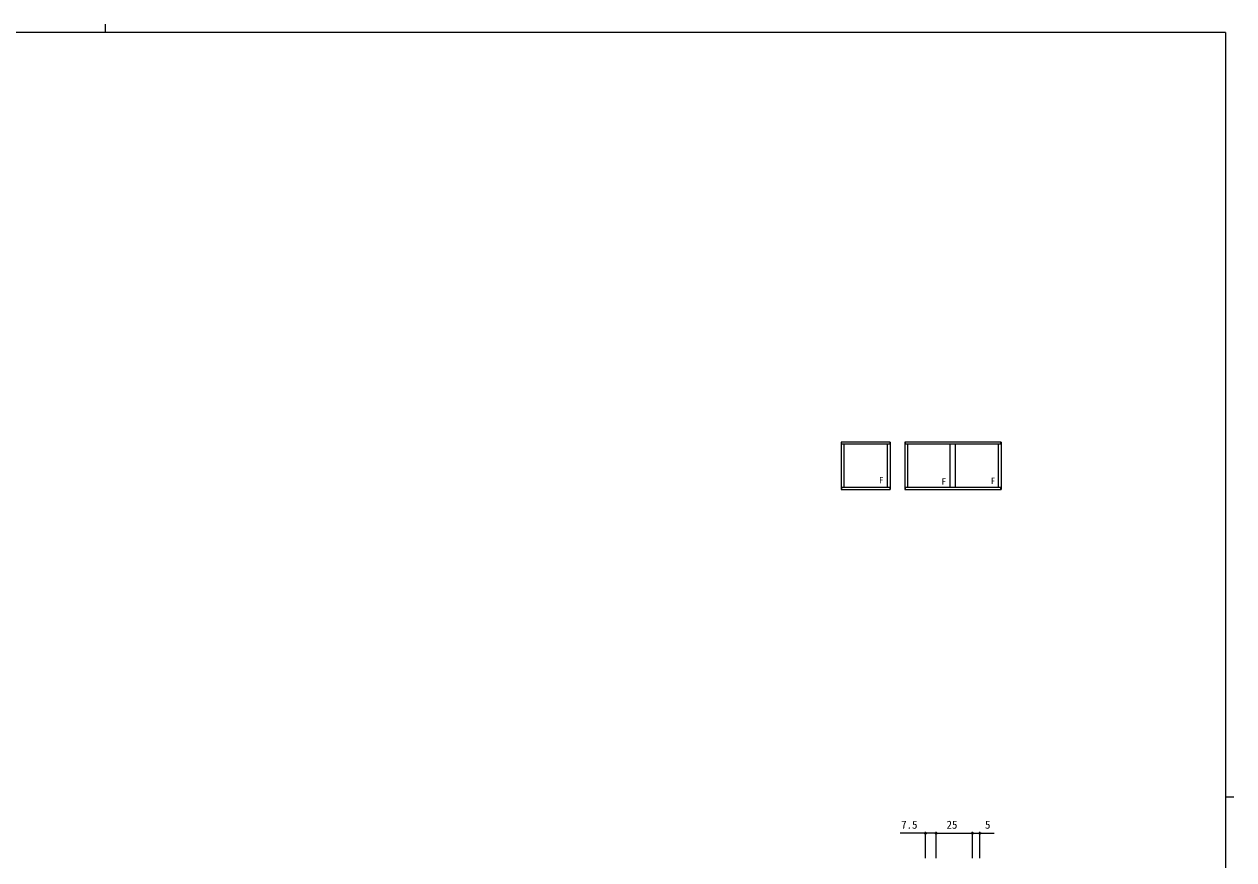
# Model space of a CAD drawing. Units: millimetres, scale not verified. Extents: x -793 to 793, y -564 to 564.
# Drawn here: x -73 to 758, y -9 to 564 of the extents above; entities that cross this region are included whole.
import ezdxf
from ezdxf.enums import TextEntityAlignment as Align

# ---------------------------------------------------------------- set-up
doc = ezdxf.new("R2010")
doc.units = ezdxf.units.MM
doc.header["$LTSCALE"] = 2
doc.layers.add('0-5_YKK_A1', color=120, linetype='Continuous', lineweight=18)
doc.layers.add('0-6_YKK_D', color=200, linetype='Continuous', lineweight=18)
doc.layers.add('0-7_YKK_ZWAK', color=134, linetype='Continuous')
doc.styles.add('ＭＳ ゴシック', font='')
doc.styles.get('ＭＳ ゴシック').set_extended_font_data('MS Gothic')

msp = doc.modelspace()

# ---------------------------------------------------------------- linework, layer by layer
at = {"layer": '0-5_YKK_A1'}
for p, q in [((521.686, 277.2), (487.936, 277.2)), ((488.286, 275.95), (488.286, 277.2)), ((521.336, 275.95), (488.286, 275.95)), ((489.811, 275.95), (489.811, 246.45)), ((519.811, 246.45), (519.811, 275.95)), ((521.336, 277.2), (521.336, 275.95)), ((521.686, 277.2), (521.686, 244.7)), ((531.686, 277.2), (531.686, 244.7)), ((597.836, 277.2), (531.686, 277.2)), ((532.036, 277.2), (532.036, 275.95)), ((597.486, 275.95), (532.036, 275.95)), ((533.561, 275.95), (533.561, 246.45)), ((562.886, 246.45), (562.886, 275.95)), ((566.636, 246.45), (566.636, 275.95)), ((595.961, 275.95), (595.961, 246.45)), ((597.486, 277.2), (597.486, 275.95)), ((597.836, 277.2), (597.836, 244.7)), ((488.286, 246.45), (521.336, 246.45)), ((488.286, 246.45), (488.286, 244.7)), ((521.336, 246.45), (521.336, 244.7)), ((531.686, 244.7), (597.836, 244.7)), ((532.036, 246.45), (597.486, 246.45)), ((532.036, 246.45), (532.036, 244.7)), ((597.486, 246.45), (597.486, 244.7))]:
    msp.add_line(p, q, dxfattribs=at)
msp.add_lwpolyline([(487.936, 277.2), (487.936, 244.7), (521.686, 244.7)], dxfattribs=at)
at = {"layer": '0-6_YKK_D'}
for p, q in [((545.836, -8.3), (545.836, 9.7)), ((553.336, -8.3), (553.336, 9.7)), ((553.336, -8.3), (553.336, 9.7)), ((553.336, 8.7), (578.336, 8.7)), ((578.336, -8.3), (578.336, 9.7)), ((578.336, -8.3), (578.336, 9.7)), ((583.336, -8.3), (583.336, 9.7))]:
    msp.add_line(p, q, dxfattribs=at)
for points in [[(553.336, 8.7), (545.836, 8.7), (528.44, 8.7)], [(578.336, 8.7), (583.336, 8.7), (593.233, 8.7)]]:
    msp.add_lwpolyline(points, dxfattribs=at)
for centre in [(545.836, 8.7), (553.336, 8.7), (553.336, 8.7), (578.336, 8.7), (578.336, 8.7), (583.336, 8.7)]:
    msp.add_circle(centre, 0.637, dxfattribs=at)
at = {"layer": '0-7_YKK_ZWAK'}
for p, q in [((752.2, 558.7), (-787.8, 558.7)), ((-17.772, 564.3), (-17.772, 558.7)), ((752.2, 558.7), (752.2, -491.3)), ((752.2, 33.7), (757.8, 33.7))]:
    msp.add_line(p, q, dxfattribs=at)

# ---------------------------------------------------------------- texts
at = {"layer": '0-5_YKK_A1', "style": 'ＭＳ ゴシック'}
for p in [(514.068, 247.75), (557.006, 246.748), (590.849, 247.196)]:
    msp.add_text('F', height=4.399, dxfattribs=at).set_placement(p, align=Align.BOTTOM_LEFT)
at = {"layer": '0-6_YKK_D', "style": 'ＭＳ ゴシック'}
for s, p in [('7.5', (529.215, 10.2)), ('25', (560.382, 10.2)), ('5', (586.832, 10.2))]:
    msp.add_text(s, height=5.499, dxfattribs=at).set_placement(p, align=Align.BOTTOM_LEFT)

doc.saveas('drawing.dxf')
